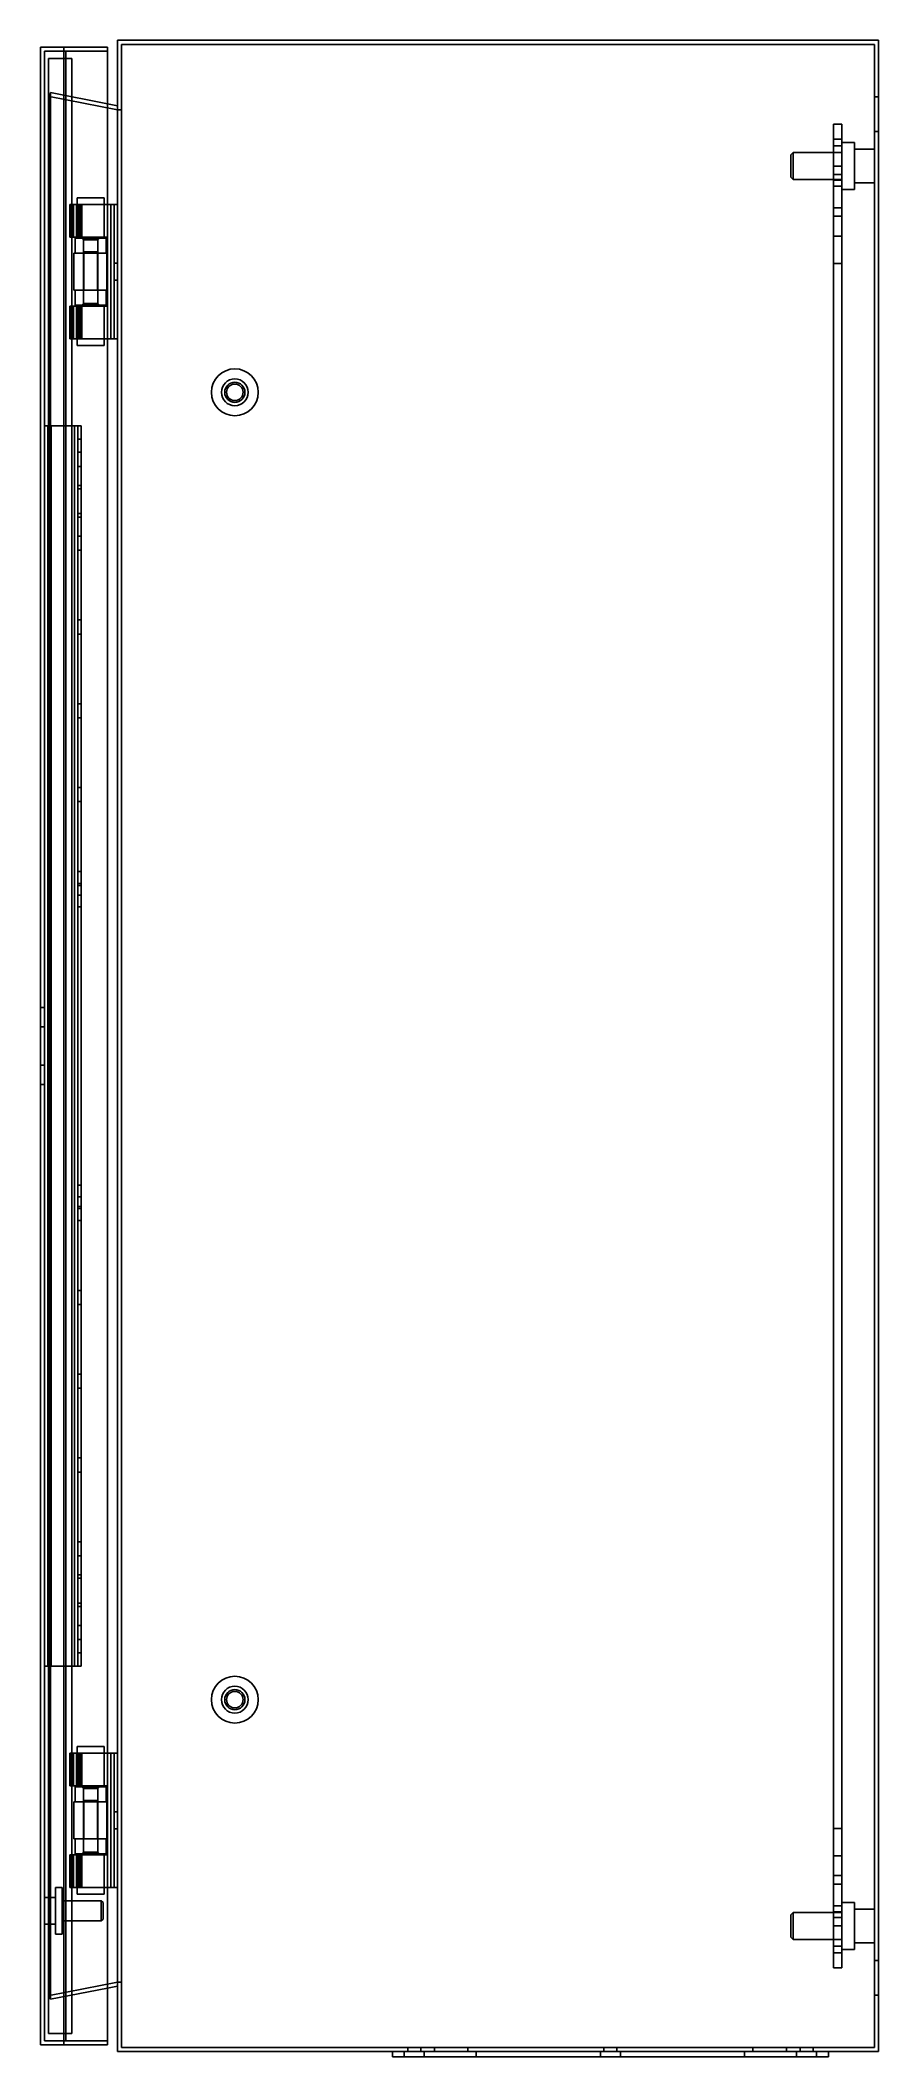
# Model space of a CAD drawing. Extents: x -250 to 0, y -602 to 0.
import ezdxf

# ---------------------------------------------------------------- set-up
doc = ezdxf.new("R2010")
doc.units = 0
doc.layers.add('HIDDEN', color=7, linetype='CONTINUOUS')
doc.layers.add('THICK', color=7, linetype='CONTINUOUS')

msp = doc.modelspace()

# ---------------------------------------------------------------- linework, layer by layer
at = {"layer": 'HIDDEN'}
for p, q in [((-248.8, -3.2), (-242.38, -3.2)), ((-248.8, -596.8), (-248.8, -3.2)), ((-247.6, -5.4), (-247.6, -115)), ((-244.1, -5.4), (-247.6, -5.4)), ((-240.6, -5.4), (-244.1, -5.4)), ((-230, -3.2), (-242.38, -3.2)), ((-242.38, -596.8), (-242.38, -3.2)), ((-240.6, -16.86), (-240.6, -5.4)), ((-225.8, -1.2), (-225.8, -598.8)), ((-1.2, -1.2), (-225.8, -1.2)), ((-1.2, -598.8), (-1.2, -1.2)), ((-247.23, -16.79), (-247, -15.61)), ((-247.23, -16.79), (-247.23, -583.21)), ((-247.23, -16.79), (-227, -20.72)), ((-247, -15.61), (-247, -584.39)), ((-247, -15.61), (-230, -18.92)), ((-240.6, -49), (-240.6, -16.86)), ((0, -16.85), (-1.2, -16.85)), ((-225.8, -20.72), (-227, -20.72)), ((-13.5, -25), (-11, -25)), ((-13.5, -25), (-13.5, -29.5)), ((-13.5, -29.5), (-11, -29.5)), ((-13.5, -31.5), (-13.5, -29.5)), ((-11, -25), (-11, -29.5)), ((-11, -30.5), (-11, -29.5)), ((-1.2, -27.15), (0, -27.15)), ((-25.52, -33.5), (-26.2, -34.18)), ((-26.2, -40.82), (-26.2, -34.18)), ((-25.52, -33.5), (-25.52, -41.5)), ((-11, -33.5), (-25.52, -33.5)), ((-13.5, -31.5), (-11, -31.5)), ((-13.5, -31.5), (-13.5, -33.5)), ((-13.5, -33.5), (-13.5, -37.5)), ((-11, -30.5), (-11, -40)), ((-7.2, -30.5), (-11, -30.5)), ((-7.2, -44.5), (-7.2, -30.5)), ((-1.2, -32.5), (-7.2, -32.5)), ((-26.2, -40.82), (-25.52, -41.5)), ((-25.52, -41.5), (-13.5, -41.5)), ((-13.5, -37.5), (-11, -37.5)), ((-13.5, -37.5), (-13.5, -40)), ((-13.5, -40), (-11, -40)), ((-13.5, -40), (-13.5, -50)), ((-13.5, -41.5), (-11, -41.5)), ((-13.5, -41.74), (-11, -41.74)), ((-11, -40), (-11, -50)), ((-239, -47), (-231, -47)), ((-239, -47), (-239, -49)), ((-231, -58.7), (-231, -47)), ((-13.5, -43.5), (-11, -43.5)), ((-11, -44.5), (-7.2, -44.5)), ((-7.2, -42.5), (-1.2, -42.5)), ((-241.19, -49), (-241.08, -49)), ((-241.19, -49), (-241.19, -58.7)), ((-241.08, -49), (-241.08, -58.7)), ((-241.08, -49), (-238.78, -49)), ((-240.6, -58.7), (-240.6, -49)), ((-240.19, -49), (-240.19, -58.7)), ((-240.14, -49), (-240.14, -58.7)), ((-239.19, -49), (-239.19, -58.7)), ((-238.78, -49), (-238.78, -58.7)), ((-238.7, -49), (-238.78, -49)), ((-237.84, -49), (-238.7, -49)), ((-238.46, -49), (-238.46, -58.7)), ((-238, -49), (-238, -58.7)), ((-237.6, -49), (-237.84, -49)), ((-237.84, -49), (-237.84, -58.7)), ((-237.6, -49), (-237.6, -58.7)), ((-237.6, -49), (-231, -49)), ((-231, -49), (-230, -49)), ((-13.5, -50), (-11, -50)), ((-13.5, -50), (-13.5, -52.5)), ((-13.5, -52.5), (-11, -52.5)), ((-13.5, -547.5), (-13.5, -52.5)), ((-11, -50), (-11, -52.5)), ((-11, -547.5), (-11, -52.5)), ((-241.19, -58.7), (-241.08, -58.7)), ((-241.08, -58.7), (-238.78, -58.7)), ((-240.6, -79.3), (-240.6, -58.7)), ((-239.65, -59), (-237.1, -59)), ((-239.65, -59), (-239.65, -63.5)), ((-231, -58.7), (-238.78, -58.7)), ((-237.6, -59), (-237.1, -59.5)), ((-237.1, -58.7), (-237.1, -79.3)), ((-232.9, -59), (-237.1, -59)), ((-237.1, -59.5), (-232.9, -59.5)), ((-232.9, -79.3), (-232.9, -58.7)), ((-230.35, -59), (-232.9, -59)), ((-232.9, -59.5), (-232.4, -59)), ((-231, -58.7), (-230.19, -58.7)), ((-230.35, -63.5), (-230.35, -59)), ((-230.19, -58.7), (-230.19, -79.3)), ((-11, -58.4), (-13.5, -58.4)), ((-240, -63.5), (-237.1, -63.5)), ((-240, -63.5), (-240, -74.5)), ((-232.9, -63.5), (-237.1, -63.5)), ((-237, -63.1), (-237, -63.5)), ((-233, -63.1), (-237, -63.1)), ((-237, -63.5), (-237, -74.5)), ((-233, -63.5), (-233, -63.1)), ((-233, -74.5), (-233, -63.5)), ((-230.19, -63.5), (-232.9, -63.5)), ((-230, -63.5), (-230.19, -63.5)), ((-227, -66.5), (-228, -66.5)), ((-228, -71.5), (-227, -71.5)), ((-13.5, -66.6), (-11, -66.6)), ((-240, -74.5), (-237.1, -74.5)), ((-239.65, -74.5), (-239.65, -79)), ((-232.9, -74.5), (-237.1, -74.5)), ((-230.19, -74.5), (-232.9, -74.5)), ((-230.35, -79), (-230.35, -74.5)), ((-230, -74.5), (-230.19, -74.5)), ((-241.19, -79.3), (-241.19, -89)), ((-241.08, -79.3), (-241.19, -79.3)), ((-241.08, -79.3), (-241.08, -89)), ((-238.78, -79.3), (-241.08, -79.3)), ((-240.6, -89), (-240.6, -79.3)), ((-240.19, -79.3), (-240.19, -89)), ((-240.14, -79.3), (-240.14, -89)), ((-239.65, -79), (-237.1, -79)), ((-239.19, -79.3), (-239.19, -89)), ((-231, -79.3), (-238.78, -79.3)), ((-238.78, -79.3), (-238.78, -89)), ((-238.46, -79.3), (-238.46, -89)), ((-238, -79.3), (-238, -89)), ((-237.84, -79.3), (-237.84, -89)), ((-237.1, -78.5), (-237.6, -79)), ((-237.6, -79.3), (-237.6, -89)), ((-237.1, -78.5), (-232.9, -78.5)), ((-232.9, -79), (-237.1, -79)), ((-232.4, -79), (-232.9, -78.5)), ((-230.35, -79), (-232.9, -79)), ((-231, -91), (-231, -79.3)), ((-230.19, -79.3), (-231, -79.3)), ((-241.19, -89), (-241.08, -89)), ((-241.08, -89), (-238.78, -89)), ((-240.6, -115), (-240.6, -89)), ((-239, -89), (-239, -91)), ((-238.78, -89), (-238.7, -89)), ((-237.84, -89), (-238.7, -89)), ((-237.84, -89), (-237.6, -89)), ((-237.6, -89), (-231, -89)), ((-231, -89), (-230, -89)), ((-239, -91), (-235, -91)), ((-235, -91), (-231, -91)), ((-247.8, -115), (-248.8, -115)), ((-247.8, -115), (-247.8, -485)), ((-247.23, -115), (-247.8, -115)), ((-247.6, -115), (-247.6, -288.51)), ((-246.8, -115), (-247.23, -115)), ((-246.8, -115), (-246.8, -485)), ((-246.8, -115), (-239.8, -115)), ((-240.6, -485), (-240.6, -115)), ((-239.8, -115), (-239.8, -485)), ((-239.8, -115), (-237.8, -115)), ((-238.8, -115), (-238.8, -485)), ((-238.8, -119), (-237.8, -119)), ((-237.8, -115), (-237.8, -485)), ((-237.8, -122.9), (-238.8, -122.9)), ((-238.8, -127.1), (-237.8, -127.1)), ((-238.8, -132.76), (-237.8, -132.76)), ((-238.8, -133.8), (-237.8, -133.8)), ((-238.8, -141.2), (-237.8, -141.2)), ((-238.8, -142.24), (-237.8, -142.24)), ((-237.8, -147.9), (-238.8, -147.9)), ((-238.8, -152.1), (-237.8, -152.1)), ((-237.8, -172.9), (-238.8, -172.9)), ((-238.8, -177.1), (-237.8, -177.1)), ((-237.8, -197.9), (-238.8, -197.9)), ((-238.8, -202.1), (-237.8, -202.1)), ((-237.8, -222.9), (-238.8, -222.9)), ((-238.8, -227.1), (-237.8, -227.1)), ((-237.8, -247.9), (-238.8, -247.9)), ((-238.8, -251.5), (-237.8, -251.5)), ((-238.8, -252.1), (-237.8, -252.1)), ((-238.8, -255), (-237.8, -255)), ((-238.8, -258.5), (-237.8, -258.5)), ((-248.8, -288.5), (-250, -288.5)), ((-247.6, -288.5), (-247.48, -288.54)), ((-247, -288.5), (-247.6, -288.5)), ((-247.48, -288.54), (-247.27, -288.6)), ((-247.27, -288.6), (-247.01, -288.67)), ((-247.01, -288.67), (-247, -288.67)), ((-250, -294.32), (-248.8, -294.32)), ((-250, -294.32), (-248.8, -294.32)), ((-250, -305.68), (-248.8, -305.68)), ((-250, -311.5), (-248.8, -311.5)), ((-247.5, -311.47), (-247.6, -311.5)), ((-247.6, -311.49), (-247.6, -485)), ((-247.6, -311.5), (-247, -311.5)), ((-247.27, -311.41), (-247.5, -311.47)), ((-247.02, -311.34), (-247.27, -311.41)), ((-247, -311.33), (-247.02, -311.34)), ((-238.8, -341.5), (-237.8, -341.5)), ((-238.8, -345), (-237.8, -345)), ((-237.8, -347.9), (-238.8, -347.9)), ((-238.8, -348.5), (-237.8, -348.5)), ((-238.8, -352.1), (-237.8, -352.1)), ((-237.8, -372.9), (-238.8, -372.9)), ((-238.8, -377.1), (-237.8, -377.1)), ((-237.8, -397.9), (-238.8, -397.9)), ((-238.8, -402.1), (-237.8, -402.1)), ((-237.8, -422.9), (-238.8, -422.9)), ((-238.8, -427.1), (-237.8, -427.1)), ((-237.8, -447.9), (-238.8, -447.9)), ((-238.8, -452.1), (-237.8, -452.1)), ((-238.8, -457.76), (-237.8, -457.76)), ((-238.8, -458.8), (-237.8, -458.8)), ((-238.8, -466.2), (-237.8, -466.2)), ((-238.8, -467.24), (-237.8, -467.24)), ((-237.8, -472.9), (-238.8, -472.9)), ((-238.8, -477.1), (-237.8, -477.1)), ((-238.8, -481), (-237.8, -481)), ((-247.8, -485), (-248.8, -485)), ((-247.23, -485), (-247.8, -485)), ((-247.6, -485), (-247.6, -554)), ((-246.8, -485), (-247.23, -485)), ((-246.8, -485), (-239.8, -485)), ((-240.6, -511), (-240.6, -485)), ((-239.8, -485), (-237.8, -485)), ((-241.19, -511), (-241.08, -511)), ((-241.19, -511), (-241.19, -520.7)), ((-241.08, -511), (-241.08, -520.7)), ((-241.08, -511), (-238.78, -511)), ((-240.6, -520.7), (-240.6, -511)), ((-240.19, -511), (-240.19, -520.7)), ((-240.14, -511), (-240.14, -520.7)), ((-239.19, -511), (-239.19, -520.7)), ((-239, -509), (-231, -509)), ((-239, -509), (-239, -511)), ((-238.78, -511), (-238.78, -520.7)), ((-238.7, -511), (-238.78, -511)), ((-237.84, -511), (-238.7, -511)), ((-238.46, -511), (-238.46, -520.7)), ((-238, -511), (-238, -520.7)), ((-237.84, -511), (-237.84, -520.7)), ((-237.6, -511), (-237.84, -511)), ((-237.6, -511), (-237.6, -520.7)), ((-237.6, -511), (-231, -511)), ((-231, -520.7), (-231, -509)), ((-231, -511), (-230, -511)), ((-241.19, -520.7), (-241.08, -520.7)), ((-241.08, -520.7), (-238.78, -520.7)), ((-240.6, -541.3), (-240.6, -520.7)), ((-239.65, -521), (-237.1, -521)), ((-239.65, -521), (-239.65, -525.5)), ((-231, -520.7), (-238.78, -520.7)), ((-237.6, -521), (-237.1, -521.5)), ((-237.1, -520.7), (-237.1, -541.3)), ((-232.9, -521), (-237.1, -521)), ((-237.1, -521.5), (-232.9, -521.5)), ((-232.9, -541.3), (-232.9, -520.7)), ((-230.35, -521), (-232.9, -521)), ((-232.9, -521.5), (-232.4, -521)), ((-231, -520.7), (-230.19, -520.7)), ((-230.35, -525.5), (-230.35, -521)), ((-230.19, -520.7), (-230.19, -541.3)), ((-240, -525.5), (-237.1, -525.5)), ((-240, -525.5), (-240, -536.5)), ((-232.9, -525.5), (-237.1, -525.5)), ((-237, -525.1), (-237, -525.5)), ((-233, -525.1), (-237, -525.1)), ((-237, -525.5), (-237, -536.5)), ((-233, -525.5), (-233, -525.1)), ((-233, -536.5), (-233, -525.5)), ((-230.19, -525.5), (-232.9, -525.5)), ((-230, -525.5), (-230.19, -525.5)), ((-227, -528.5), (-228, -528.5)), ((-228, -533.5), (-227, -533.5)), ((-11, -533.4), (-13.5, -533.4)), ((-241.19, -541.3), (-241.19, -551)), ((-241.08, -541.3), (-241.19, -541.3)), ((-241.08, -541.3), (-241.08, -551)), ((-238.78, -541.3), (-241.08, -541.3)), ((-240.6, -551), (-240.6, -541.3)), ((-240.19, -541.3), (-240.19, -551)), ((-240.14, -541.3), (-240.14, -551)), ((-240, -536.5), (-237.1, -536.5)), ((-239.65, -536.5), (-239.65, -541)), ((-239.65, -541), (-237.1, -541)), ((-239.19, -541.3), (-239.19, -551)), ((-231, -541.3), (-238.78, -541.3)), ((-238.78, -541.3), (-238.78, -551)), ((-238.46, -541.3), (-238.46, -551)), ((-238, -541.3), (-238, -551)), ((-237.84, -541.3), (-237.84, -551)), ((-237.1, -540.5), (-237.6, -541)), ((-237.6, -541.3), (-237.6, -551)), ((-232.9, -536.5), (-237.1, -536.5)), ((-237.1, -540.5), (-232.9, -540.5)), ((-232.9, -541), (-237.1, -541)), ((-230.19, -536.5), (-232.9, -536.5)), ((-232.4, -541), (-232.9, -540.5)), ((-230.35, -541), (-232.9, -541)), ((-231, -553), (-231, -541.3)), ((-230.19, -541.3), (-231, -541.3)), ((-230.35, -541), (-230.35, -536.5)), ((-230, -536.5), (-230.19, -536.5)), ((-13.5, -541.6), (-11, -541.6)), ((-243.5, -551), (-245.5, -551)), ((-245.5, -558), (-245.5, -551)), ((-243.5, -558), (-243.5, -551)), ((-241.19, -551), (-241.08, -551)), ((-241.08, -551), (-238.78, -551)), ((-240.6, -555), (-240.6, -551)), ((-239, -551), (-239, -553)), ((-239, -553), (-235, -553)), ((-238.78, -551), (-238.7, -551)), ((-237.84, -551), (-238.7, -551)), ((-237.84, -551), (-237.6, -551)), ((-237.6, -551), (-231, -551)), ((-235, -553), (-231, -553)), ((-231, -551), (-230, -551)), ((-13.5, -547.5), (-11, -547.5)), ((-13.5, -547.5), (-13.5, -550)), ((-13.5, -550), (-11, -550)), ((-13.5, -560), (-13.5, -550)), ((-11, -547.5), (-11, -550)), ((-11, -560), (-11, -550)), ((-247.23, -554), (-248.8, -554)), ((-247.6, -554), (-247.6, -562)), ((-245.5, -554), (-247.23, -554)), ((-245.5, -565), (-245.5, -558)), ((-231.84, -555), (-243.5, -555)), ((-243.5, -565), (-243.5, -558)), ((-240.6, -561), (-240.6, -555)), ((-231.3, -555.54), (-231.84, -555)), ((-231.84, -555), (-231.84, -558)), ((-231.84, -558), (-231.84, -561)), ((-231.3, -558), (-231.3, -555.54)), ((-231.3, -560.46), (-231.3, -558)), ((-25.52, -558.5), (-26.2, -559.18)), ((-26.2, -565.82), (-26.2, -559.18)), ((-25.52, -558.5), (-25.52, -566.5)), ((-13.5, -558.5), (-25.52, -558.5)), ((-11, -556.5), (-13.5, -556.5)), ((-13.5, -558.26), (-11, -558.26)), ((-11, -558.5), (-13.5, -558.5)), ((-7.2, -555.5), (-11, -555.5)), ((-7.2, -569.5), (-7.2, -555.5)), ((-1.2, -557.5), (-7.2, -557.5)), ((-248.8, -562), (-247.23, -562)), ((-247.6, -562), (-247.6, -594.6)), ((-247.23, -562), (-245.5, -562)), ((-245.5, -565), (-243.5, -565)), ((-243.5, -561), (-231.84, -561)), ((-240.6, -583.14), (-240.6, -561)), ((-231.84, -561), (-231.3, -560.46)), ((-13.5, -560), (-11, -560)), ((-13.5, -560), (-13.5, -562.5)), ((-13.5, -562.5), (-11, -562.5)), ((-13.5, -566.5), (-13.5, -562.5)), ((-11, -560), (-11, -569.5)), ((-26.2, -565.82), (-25.52, -566.5)), ((-25.52, -566.5), (-11, -566.5)), ((-13.5, -568.5), (-13.5, -566.5)), ((-13.5, -568.5), (-11, -568.5)), ((-13.5, -570.5), (-13.5, -568.5)), ((-13.5, -570.5), (-11, -570.5)), ((-13.5, -570.5), (-13.5, -575)), ((-11, -569.5), (-7.2, -569.5)), ((-11, -570.5), (-11, -569.5)), ((-11, -570.5), (-11, -575)), ((-7.2, -567.5), (-1.2, -567.5)), ((-13.5, -575), (-11, -575)), ((0, -572.85), (-1.2, -572.85)), ((-247.23, -583.21), (-227, -579.28)), ((-247.23, -583.21), (-247, -584.39)), ((-247, -584.39), (-230, -581.08)), ((-240.6, -594.6), (-240.6, -583.14)), ((-225.8, -579.28), (-227, -579.28)), ((-1.2, -583.15), (0, -583.15)), ((-244.1, -594.6), (-247.6, -594.6)), ((-240.6, -594.6), (-244.1, -594.6)), ((-242.38, -596.8), (-248.8, -596.8)), ((-230, -596.8), (-242.38, -596.8)), ((-1.2, -598.8), (-225.8, -598.8)), ((-141.5, -600), (-141.5, -601.5)), ((-140.45, -598.8), (-140.45, -600)), ((-136.55, -600), (-136.55, -598.8)), ((-135.5, -601.5), (-135.5, -600)), ((-132.5, -598.8), (-132.5, -600)), ((-122.5, -598.8), (-122.5, -600)), ((-83, -600), (-83, -601.5)), ((-81.95, -598.8), (-81.95, -600)), ((-78.05, -600), (-78.05, -598.8)), ((-77, -601.5), (-77, -600)), ((-37.5, -598.8), (-37.5, -600)), ((-27.5, -598.8), (-27.5, -600)), ((-24.5, -600), (-24.5, -601.5)), ((-23.45, -598.8), (-23.45, -600)), ((-19.55, -600), (-19.55, -598.8)), ((-18.5, -601.5), (-18.5, -600))]:
    msp.add_line(p, q, dxfattribs=at)
for centre, radius in [((-192, -105), 7), ((-192, -105), 4), ((-192, -105), 3), ((-192, -105), 2.46), ((-192, -495), 7), ((-192, -495), 4), ((-192, -495), 3), ((-192, -495), 2.46)]:
    msp.add_circle(centre, radius, dxfattribs=at)
at = {"layer": 'THICK'}
for p, q in [((-227, 0), (-227, -600)), ((0, 0), (-227, 0)), ((0, -600), (0, 0)), ((-250, -598), (-250, -2)), ((-250, -2), (-243, -2)), ((-243, -598), (-243, -2)), ((-230, -2), (-243, -2)), ((-230, -598), (-230, -2)), ((-230, -18.92), (-227, -19.5)), ((-230, -49), (-229, -49)), ((-229, -49), (-229, -89)), ((-228, -49), (-229, -49)), ((-228, -49), (-228, -89)), ((-228, -49), (-227, -49)), ((-230, -89), (-229, -89)), ((-228, -89), (-229, -89)), ((-228, -89), (-227, -89)), ((-230, -511), (-229, -511)), ((-229, -511), (-229, -551)), ((-228, -511), (-229, -511)), ((-228, -511), (-228, -551)), ((-228, -511), (-227, -511)), ((-230, -551), (-229, -551)), ((-228, -551), (-229, -551)), ((-228, -551), (-227, -551)), ((-230, -581.08), (-227, -580.5)), ((-243, -598), (-250, -598)), ((-230, -598), (-243, -598)), ((0, -600), (-227, -600)), ((-145, -600), (-145, -601.5)), ((-145, -601.5), (-120, -601.5)), ((-120, -600), (-120, -601.5)), ((-120, -601.5), (-40, -601.5)), ((-40, -600), (-40, -601.5)), ((-15, -601.5), (-40, -601.5)), ((-15, -600), (-15, -601.5))]:
    msp.add_line(p, q, dxfattribs=at)

doc.saveas('drawing.dxf')
